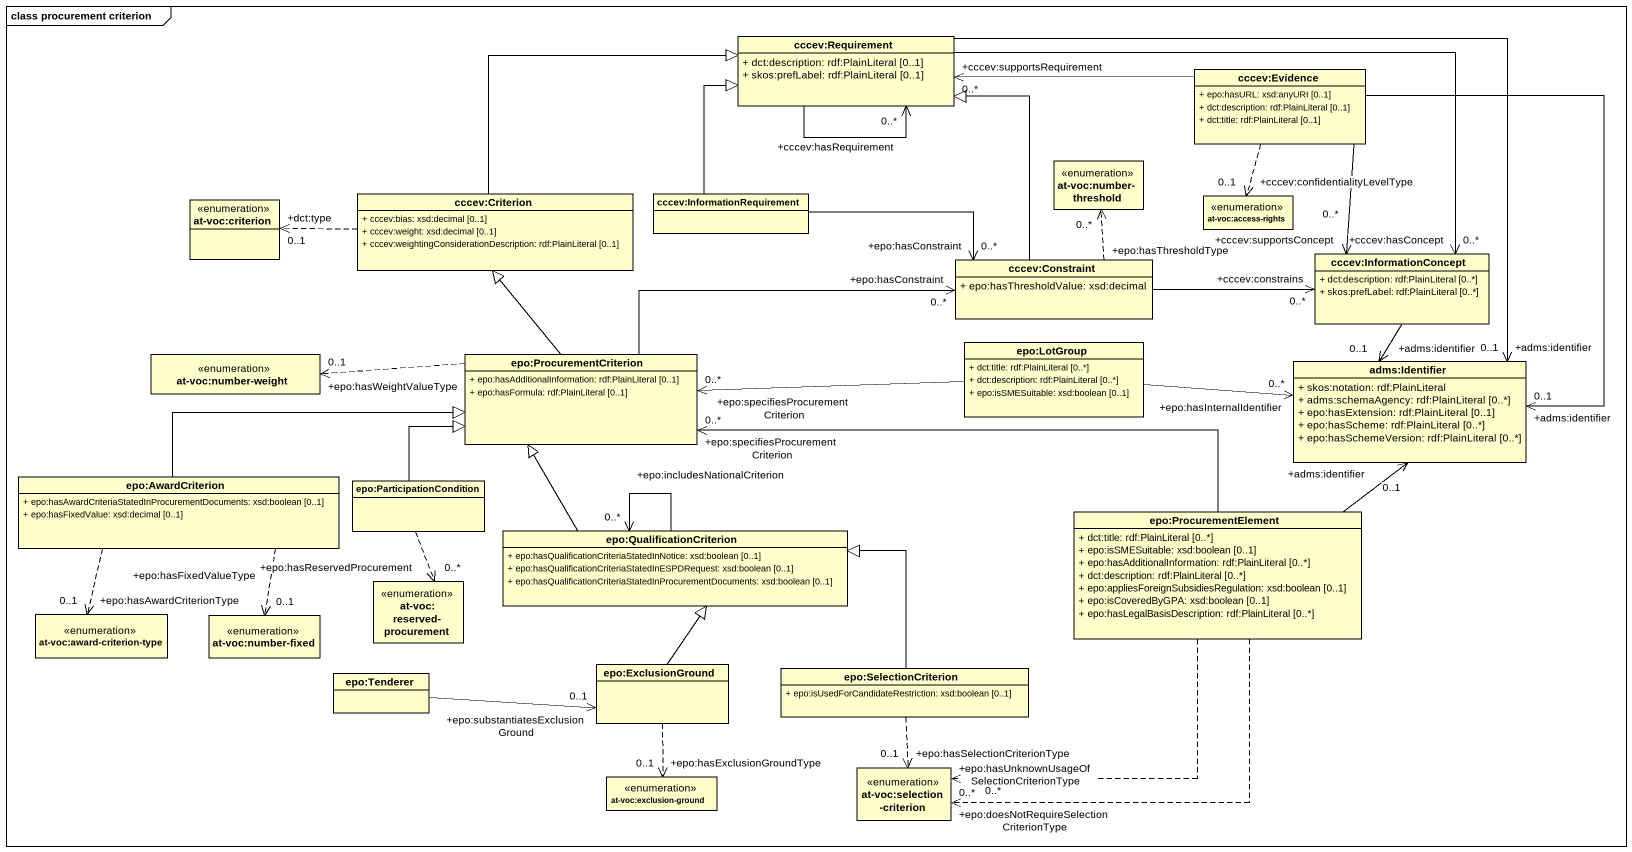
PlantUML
@startuml
mainframe class procurement criterion
hide circle
hide empty members
skinparam classAttributeIconSize 0
class "cccev:Requirement" as cccev_Requirement {
  + dct:description: rdf:PlainLiteral [0..1]
  + skos:prefLabel: rdf:PlainLiteral [0..1]
}
class "cccev:Evidence" as cccev_Evidence {
  + epo:hasURL: xsd:anyURI [0..1]
  + dct:description: rdf:PlainLiteral [0..1]
  + dct:title: rdf:PlainLiteral [0..1]
}
enum "at-voc:number-threshold" as at_voc_number_threshold
enum "at-voc:criterion" as at_voc_criterion
class "cccev:Criterion" as cccev_Criterion {
  + cccev:bias: xsd:decimal [0..1]
  + cccev:weight: xsd:decimal [0..1]
  + cccev:weightingConsiderationDescription: rdf:PlainLiteral [0..1]
}
class "cccev:InformationRequirement" as cccev_InformationRequirement
enum "at-voc:access-rights" as at_voc_access_rights
class "cccev:Constraint" as cccev_Constraint {
  + epo:hasThresholdValue: xsd:decimal
}
class "cccev:InformationConcept" as cccev_InformationConcept {
  + dct:description: rdf:PlainLiteral [0..*]
  + skos:prefLabel: rdf:PlainLiteral [0..*]
}
class "epo:LotGroup" as epo_LotGroup {
  + dct:title: rdf:PlainLiteral [0..*]
  + dct:description: rdf:PlainLiteral [0..*]
  + epo:isSMESuitable: xsd:boolean [0..1]
}
enum "at-voc:number-weight" as at_voc_number_weight
class "epo:ProcurementCriterion" as epo_ProcurementCriterion {
  + epo:hasAdditionalInformation: rdf:PlainLiteral [0..1]
  + epo:hasFormula: rdf:PlainLiteral [0..1]
}
class "adms:Identifier" as adms_Identifier {
  + skos:notation: rdf:PlainLiteral
  + adms:schemaAgency: rdf:PlainLiteral [0..*]
  + epo:hasExtension: rdf:PlainLiteral [0..1]
  + epo:hasScheme: rdf:PlainLiteral [0..*]
  + epo:hasSchemeVersion: rdf:PlainLiteral [0..*]
}
class "epo:AwardCriterion" as epo_AwardCriterion {
  + epo:hasAwardCriteriaStatedInProcurementDocuments: xsd:boolean [0..1]
  + epo:hasFixedValue: xsd:decimal [0..1]
}
class "epo:ParticipationCondition" as epo_ParticipationCondition
class "epo:QualificationCriterion" as epo_QualificationCriterion {
  + epo:hasQualificationCriteriaStatedInNotice: xsd:boolean [0..1]
  + epo:hasQualificationCriteriaStatedInESPDRequest: xsd:boolean [0..1]
  + epo:hasQualificationCriteriaStatedInProcurementDocuments: xsd:boolean [0..1]
}
class "epo:ProcurementElement" as epo_ProcurementElement {
  + dct:title: rdf:PlainLiteral [0..*]
  + epo:isSMESuitable: xsd:boolean [0..1]
  + epo:hasAdditionalInformation: rdf:PlainLiteral [0..*]
  + dct:description: rdf:PlainLiteral [0..*]
  + epo:appliesForeignSubsidiesRegulation: xsd:boolean [0..1]
  + epo:isCoveredByGPA: xsd:boolean [0..1]
  + epo:hasLegalBasisDescription: rdf:PlainLiteral [0..*]
}
enum "at-voc:award-criterion-type" as at_voc_award_criterion_type
enum "at-voc:number-fixed" as at_voc_number_fixed
enum "at-voc:reserved-procurement" as at_voc_reserved_procurement
class "epo:ExclusionGround" as epo_ExclusionGround
class "epo:SelectionCriterion" as epo_SelectionCriterion {
  + epo:isUsedForCandidateRestriction: xsd:boolean [0..1]
}
class "epo:Tenderer" as epo_Tenderer
enum "at-voc:exclusion-ground" as at_voc_exclusion_ground
enum "at-voc:selection-criterion" as at_voc_selection_criterion
cccev_Requirement --> "+cccev:hasRequirement\n0..*" cccev_Requirement
cccev_Requirement -right-> "+cccev:hasConcept\n0..*" cccev_InformationConcept
cccev_Requirement --> "+adms:identifier\n0..1" adms_Identifier
cccev_Evidence -left-> "+cccev:supportsRequirement\n0..*" cccev_Requirement
cccev_Evidence ..> "+cccev:confidentialityLevelType\n0..1" at_voc_access_rights
cccev_Evidence --> "+cccev:supportsConcept\n0..*" cccev_InformationConcept
cccev_Evidence --> "+adms:identifier\n0..1" adms_Identifier
cccev_Criterion -right-|> cccev_Requirement
cccev_Criterion .left.> "+dct:type\n0..1" at_voc_criterion
cccev_InformationRequirement -up-|> cccev_Requirement
cccev_InformationRequirement -right-> "+epo:hasConstraint\n0..*" cccev_Constraint
cccev_Constraint -up-|> cccev_Requirement
cccev_Constraint .up.> "+epo:hasThresholdType\n0..*" at_voc_number_threshold
cccev_Constraint -right-> "+cccev:constrains\n0..*" cccev_InformationConcept
cccev_InformationConcept --> "+adms:identifier\n0..1" adms_Identifier
epo_LotGroup -left-> "+epo:specifiesProcurementCriterion\n0..*" epo_ProcurementCriterion
epo_LotGroup -right-> "+epo:hasInternalIdentifier\n0..*" adms_Identifier
epo_ProcurementCriterion -up-|> cccev_Criterion
epo_ProcurementCriterion -right-> "+epo:hasConstraint\n0..*" cccev_Constraint
epo_ProcurementCriterion .left.> "+epo:hasWeightValueType\n0..1" at_voc_number_weight
epo_AwardCriterion -right-|> epo_ProcurementCriterion
epo_AwardCriterion ..> "+epo:hasAwardCriterionType\n0..1" at_voc_award_criterion_type
epo_AwardCriterion ..> "+epo:hasFixedValueType\n0..1" at_voc_number_fixed
epo_ParticipationCondition -up-|> epo_ProcurementCriterion
epo_ParticipationCondition ..> "+epo:hasReservedProcurement\n0..*" at_voc_reserved_procurement
epo_QualificationCriterion -up-|> epo_ProcurementCriterion
epo_QualificationCriterion --> "+epo:includesNationalCriterion\n0..*" epo_QualificationCriterion
epo_ProcurementElement -left-> "+epo:specifiesProcurementCriterion\n0..*" epo_ProcurementCriterion
epo_ProcurementElement -up-> "+adms:identifier\n0..1" adms_Identifier
epo_ProcurementElement ..> "+epo:doesNotRequireSelectionCriterionType\n0..*" at_voc_selection_criterion
epo_ProcurementElement ..> "+epo:hasUnknownUsageOfSelectionCriterionType\n0..*" at_voc_selection_criterion
epo_ExclusionGround -up-|> epo_QualificationCriterion
epo_ExclusionGround ..> "+epo:hasExclusionGroundType\n0..1" at_voc_exclusion_ground
epo_SelectionCriterion -left-|> epo_QualificationCriterion
epo_SelectionCriterion ..> "+epo:hasSelectionCriterionType\n0..1" at_voc_selection_criterion
epo_Tenderer -right-> "+epo:substantiatesExclusionGround\n0..1" epo_ExclusionGround
@enduml
